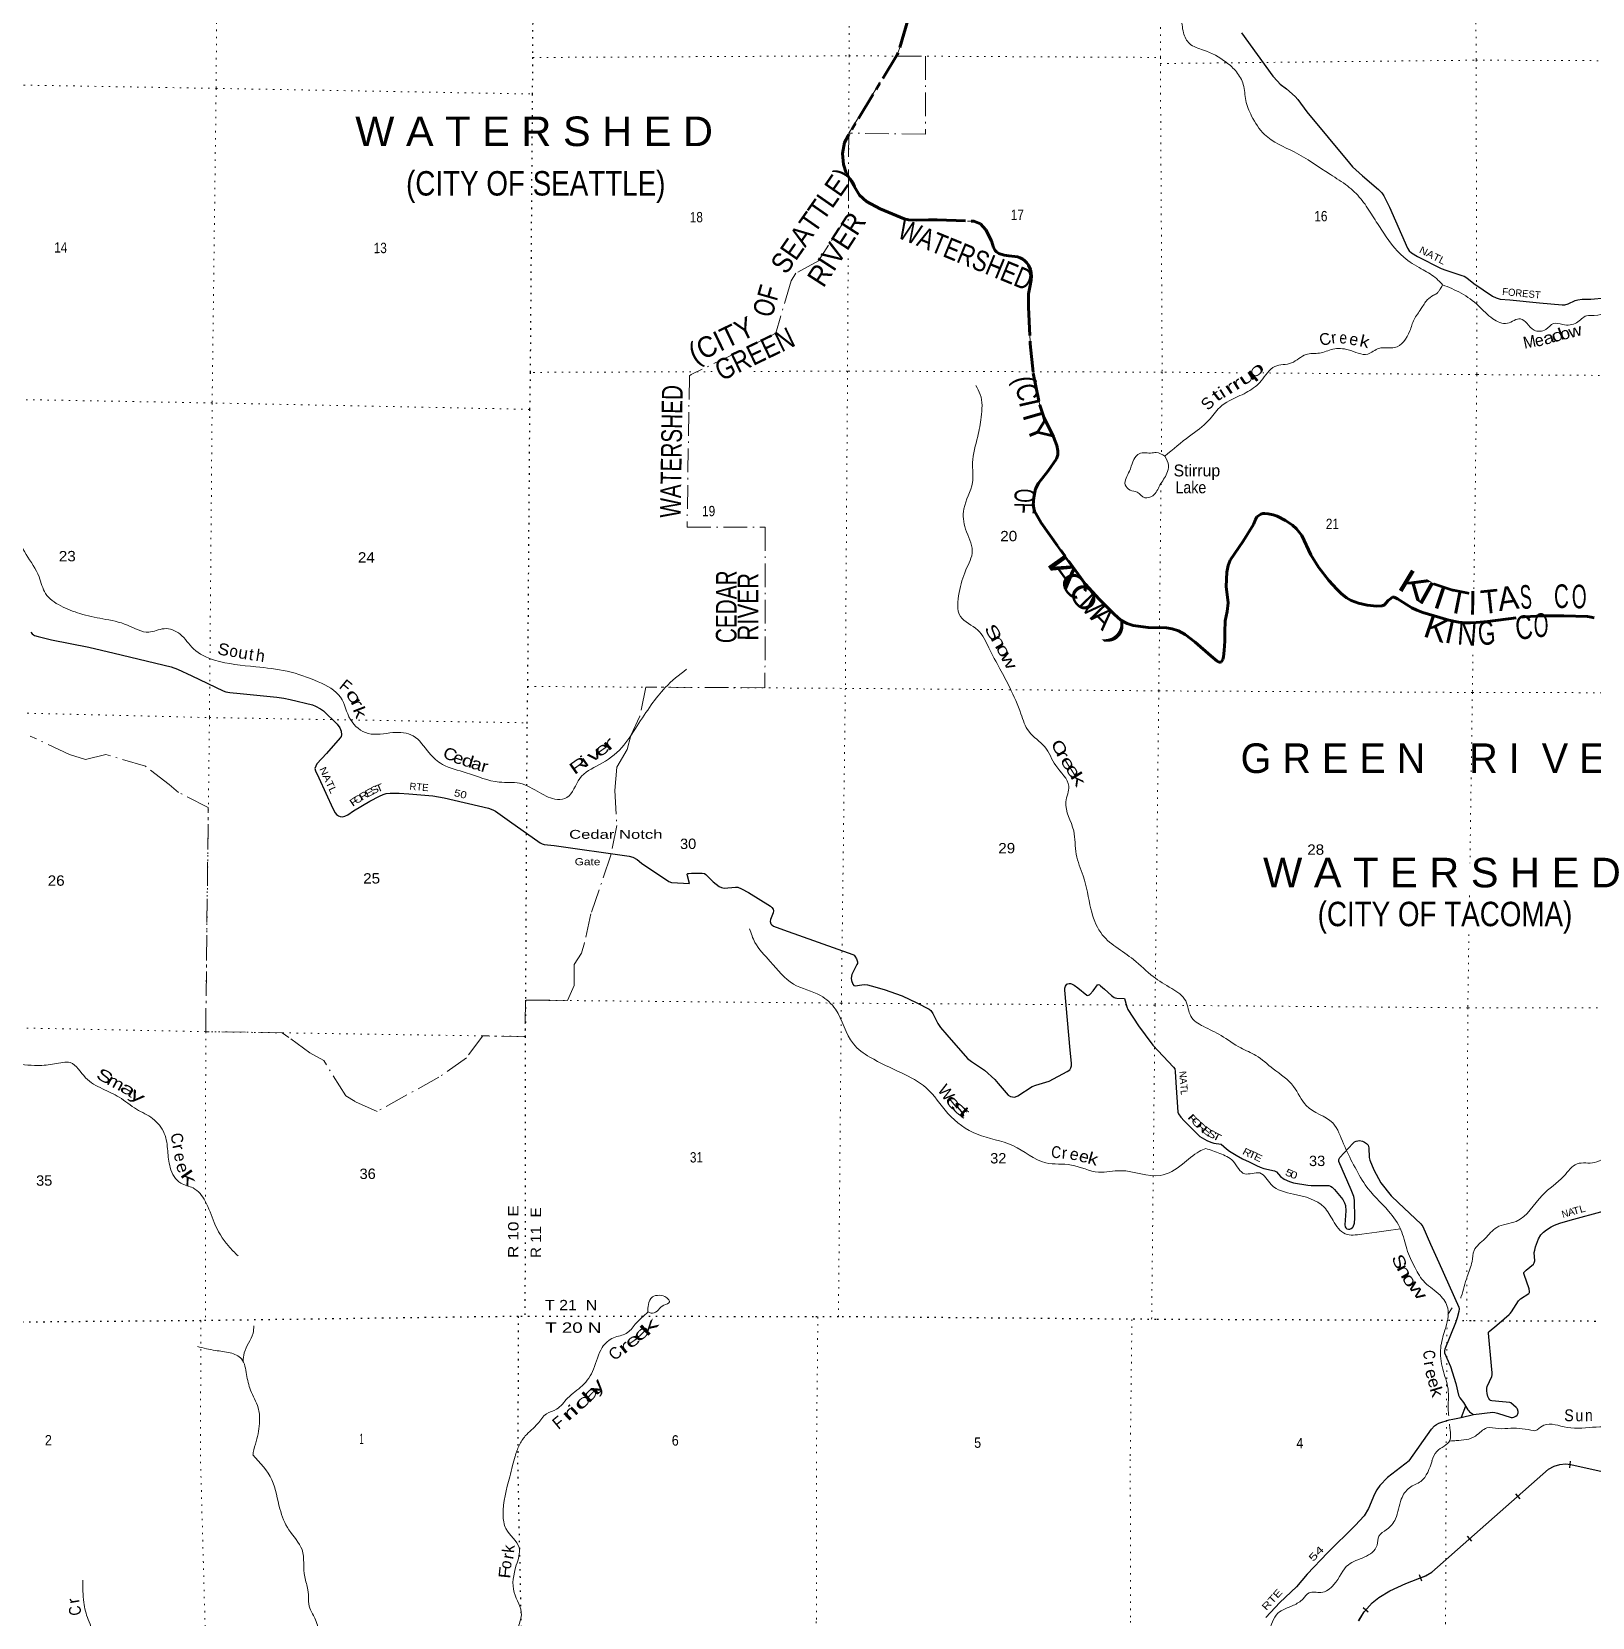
# Model space of a CAD drawing. Header units: feet. Extents: x -252966 to 4, y -183309 to 1368.
# Drawn here: x -124436 to -98064, y -94107 to -67310 of the extents above; entities that cross this region are included whole.
import ezdxf
from ezdxf.enums import TextEntityAlignment as Align

# ---------------------------------------------------------------- set-up
doc = ezdxf.new("R2010")
doc.units = ezdxf.units.FT
doc.header["$LTSCALE"] = 80
for name, pattern in [('DOT_DASHED', [7.7, 5, -1.2, 0.3, -1.2]), ('DOTTED', [1.5, 0.3, -1.2]), ('LONG_DASH_SHORT_DASH', [9.9, 6, -1.2, 1.5, -1.2])]:
    doc.linetypes.add(name, pattern=pattern)
for name, color, linetype, lineweight in [('11', 7, 'LONG_DASH_SHORT_DASH', 60), ('29', 7, 'Continuous', 25), ('30', 7, 'Continuous', 35), ('34', 7, 'Continuous', 13), ('39', 7, 'Continuous', 13), ('41', 7, 'Continuous', 13), ('42', 7, 'Continuous', 13), ('44', 7, 'DOT_DASHED', 13), ('6', 7, 'DOTTED', 25), ('7', 7, 'DOTTED', 13)]:
    doc.layers.add(name, color=color, linetype=linetype, lineweight=lineweight)
doc.layers.add('12', color=7, linetype='Continuous')

msp = doc.modelspace()

# ---------------------------------------------------------------- linework, layer by layer
at = {"layer": '11'}
msp.add_line((-109802.82, -67689.41), (-109825.66, -67722.23), dxfattribs=at)
for points in [[(-109628.1, -67116.6), (-109802.82, -67689.41), (-110641.07, -69067.41), (-110699.32, -69181.4), (-110732.58, -69365.99), (-110718.86, -69555.68)], [(-110718.86, -69555.68), (-110670.21, -69694.09), (-110445.15, -70072.99), (-110327.26, -70182.13), (-110095.64, -70303.42), (-109693.38, -70473.7), (-109618.74, -70491.7), (-109484.7, -70494.32), (-109280.95, -70486.71), (-109136.96, -70490.04), (-108513.96, -70512.45), (-108401.17, -70559.39), (-108312.92, -70660.33), (-108219.49, -70845.81), (-108180.32, -70958.76), (-108155.29, -71005.91), (-108132.4, -71030.83), (-108091.73, -71055.74), (-108002.97, -71087.36), (-107921.39, -71100.35), (-107822.98, -71108.2), (-107775.93, -71116.84), (-107734.57, -71130.97), (-107689.39, -71155), (-107651.85, -71182.87), (-107621.06, -71214.29), (-107592.11, -71255.76), (-107560.15, -71328.13), (-107546.48, -71385.03), (-107541.38, -71441.83), (-107544.68, -71508.9), (-107570.04, -71629.33), (-107591.73, -71741.77), (-107590.4, -71962.64), (-107560.55, -72587.22), (-107513.53, -73078.76), (-107398.56, -73622.71), (-107334.86, -73826.07), (-107169.68, -74158.97), (-107113.11, -74305.96), (-107096.77, -74391.75), (-107098.2, -74462.67), (-107120.72, -74529.96), (-107257.18, -74730.01), (-107421.46, -74940.19), (-107471.64, -75035.94), (-107502.3, -75181.48), (-107511.58, -75310.31), (-107491.7, -75410.51), (-107380.07, -75607.46), (-106629.45, -76648.43), (-106398.9, -76900.59), (-106143.54, -77155.03), (-106029.61, -77253.99), (-105925.5, -77312.75), (-105821.02, -77345.16), (-105571.35, -77380.37), (-105256.64, -77385.25), (-105161.3, -77401.9), (-105055.28, -77438.19), (-104944.84, -77496.11), (-104773.79, -77626.76), (-104509.47, -77860.06), (-104400.41, -77949.65), (-104372.86, -77963.05), (-104354.56, -77966.85), (-104327.91, -77956.62), (-104308.72, -77922.35), (-104297.23, -77874.82), (-104282.91, -77767.74), (-104271.68, -77612.91), (-104273.77, -77458.21), (-104266.92, -77267.66), (-104232.19, -77110.72), (-104215.28, -76962.86), (-104250.57, -76684.05), (-104242.43, -76442.13), (-104219.61, -76329.56), (-104184.3, -76242.07), (-103965.62, -75919.06), (-103789.96, -75640.59), (-103757.08, -75554.42)], [(-103757.08, -75554.42), (-103730.93, -75511.34), (-103701.53, -75483.66), (-103668.04, -75464.33), (-103632.69, -75454.01), (-103595.2, -75451.24), (-103542.86, -75456.23), (-103458.11, -75475.02), (-103388.79, -75500.25), (-103250.24, -75570.56), (-103129.51, -75650.63), (-103060.1, -75713.05), (-102974.05, -75822.45), (-102818.66, -76148.51), (-102688.84, -76361.34), (-102515.62, -76582.3), (-102379.98, -76730.7), (-102305.32, -76806.27), (-102218.94, -76877.55), (-102137.51, -76925.06), (-102014.1, -76969.82), (-101866.66, -77000.78), (-101707.53, -77018.75), (-101615.25, -77014.28), (-101574.69, -76997.62), (-101515.76, -76925.16), (-101490.73, -76904.73), (-101438.89, -76868.65), (-101423.02, -76864.48), (-101410.8, -76865.98), (-101354.94, -76893.48), (-101110.81, -77045.84), (-101030.64, -77087.28), (-100928.74, -77126.5), (-100734.56, -77184.45), (-100489.39, -77254.69), (-100325.54, -77288.96), (-100211.74, -77300.78), (-100121.6, -77301), (-100026.24, -77295.67), (-99828.96, -77276.54), (-99216.61, -77201.49), (-98901.55, -77181.62), (-98545.39, -77181.12), (-98144.03, -77194.88), (-98081.79, -77204.76), (-98034.11, -77218.56)]]:
    msp.add_lwpolyline(points, dxfattribs=at)
at = {"layer": '29'}
for points in [[(-103993.02, -67329.86), (-103463.3, -68059.21), (-103385.05, -68147.42), (-103338.82, -68194.3), (-103230.2, -68277.92), (-103083.53, -68407.5), (-103039.96, -68457.7), (-102888.53, -68665.11), (-102168.6, -69533.37), (-102114.04, -69593.8), (-101948.69, -69744.09), (-101676.25, -69975.87), (-101621.41, -70035.81), (-101585.52, -70083.52), (-101492.77, -70277.24), (-101186.86, -70967.62), (-101157.21, -71014.41), (-101119.24, -71048.18), (-101020.07, -71106.45), (-100618.61, -71310.42), (-100541.13, -71339.48), (-100265.99, -71428.4), (-100230.98, -71440.8), (-100181.39, -71472.47), (-100064.86, -71563.82), (-99750.97, -71778.54), (-99690.38, -71809.82), (-99622.27, -71829.2), (-99455.14, -71842.56), (-98956.1, -71890.35), (-98571.77, -71927.89), (-98529.35, -71926.29), (-98474.49, -71907.29), (-98353.18, -71850.3), (-98310.12, -71839.58), (-98236.08, -71829.19), (-98088.24, -71831.56), (-97847.86, -71808.08)], [(-124450.22, -77458.6), (-124426.48, -77484.99), (-124407.49, -77501.87), (-124387.86, -77513.55), (-124328.32, -77530.47), (-124099.6, -77589.42), (-123468.89, -77712.58), (-123043.43, -77815.71), (-122078.05, -78046.39), (-121970.01, -78081.32), (-121732.1, -78198.68), (-121202.49, -78449.6), (-121153.47, -78465.5), (-121085.96, -78476.06), (-120915.04, -78493.45), (-120293.3, -78555.67), (-120173.42, -78573.16), (-120065.81, -78596.38), (-119692.36, -78687.15), (-119637.5, -78708.26), (-119553.09, -78753.79), (-119506.69, -78786.36), (-119273.58, -79012.21), (-119227.12, -79073.44), (-119206.02, -79132.55), (-119199.69, -79191.65), (-119206.02, -79219.09), (-119221.32, -79242.09), (-119455.95, -79507.14), (-119615.93, -79685.6), (-119637.23, -79720.51), (-119652.26, -79763.7), (-119641.71, -79803.81), (-119586.48, -79922), (-119347.96, -80438.95), (-119305.18, -80510.96), (-119286.19, -80540.51), (-119250.45, -80563.26), (-119220.78, -80574.28), (-119188.21, -80576.58), (-119144.82, -80567.95), (-119093.13, -80544.74), (-118995.91, -80477.91), (-118720.77, -80312.88), (-118559.32, -80228.1), (-118499.06, -80203.57), (-118445.39, -80185.88), (-118376.81, -80177.44), (-118224.42, -80176.27), (-118061.54, -80189.94)], [(-118061.54, -80189.94), (-117657.33, -80223.88), (-117465.91, -80255.22), (-116717.36, -80432.85), (-116645.62, -80458.18), (-116599.24, -80482.03), (-116360.49, -80654.61), (-115845, -81016.69), (-115811.14, -81034.46), (-115774.22, -81045.01), (-115608, -81063.64), (-114339.32, -81243.24), (-114276.17, -81258.22), (-114206.55, -81300.43), (-114129.84, -81362.61), (-113667.84, -81673.04), (-113623.16, -81688.84), (-113319.75, -81707.89), (-113355.64, -81575.55), (-113357.31, -81549.52), (-113345.71, -81538.97), (-113331.99, -81534.75), (-113286.24, -81528.22), (-113107.29, -81528.42), (-113068.72, -81538.35), (-113043.99, -81553.75), (-112920.06, -81676.84), (-112820.34, -81758.51), (-112778.72, -81774.68), (-112733.83, -81781.73), (-112542.7, -81764.9), (-112504.9, -81769.06), (-112439.5, -81794.39), (-112322.67, -81858.13), (-111949.9, -82087.9), (-111926.79, -82111.03), (-111905.69, -82138.47), (-111899.36, -82165.91), (-111903.57, -82200.17), (-111952.11, -82313.68), (-111954.22, -82349.56), (-111943.24, -82385.8), (-111928.9, -82406.55), (-111902.53, -82427.67), (-111733.5, -82490.99), (-110559.86, -82907.86), (-110539.52, -82919.51), (-110525.28, -82936.4), (-110497.85, -82976.51), (-110480.97, -83031.39), (-110483.08, -83056.72), (-110490.31, -83073.24), (-110574.08, -83245.89), (-110586.47, -83303.7), (-110580.14, -83345.92), (-110561.15, -83407.13), (-110545.13, -83426.71), (-110535.83, -83430.35), (-110521.06, -83434.58), (-110409.93, -83419.1), (-110360.71, -83413.47), (-110313.23, -83417.69), (-110248.95, -83434.26), (-110030.37, -83497.07), (-109725.92, -83604.03), (-109478.12, -83722.08), (-109272.41, -83827.2), (-109243.5, -83854.65), (-109209.75, -83901.09), (-109121.64, -84071.06), (-109076.82, -84137.51), (-108969.92, -84262.28), (-108620.02, -84661.02), (-108556.85, -84713.6), (-108337.77, -84859.48), (-108161.27, -85018.75), (-108102.37, -85086.52)], [(-108102.37, -85086.52), (-107932.24, -85282.3), (-107897.37, -85304.84), (-107861.5, -85313.28), (-107834.07, -85317.51), (-107810.86, -85313.28), (-107773.2, -85293.37), (-107528.47, -85137.89), (-107466.95, -85112.75), (-107240.56, -85046.02), (-106935.27, -84885.6), (-106893.05, -84853.11), (-106874.06, -84821.44), (-106863.51, -84789.78), (-106862.08, -84741.11), (-106888.29, -84519.82), (-106978.72, -83509.34), (-106979.56, -83489.46), (-106977.45, -83473.62), (-106964.79, -83439.85), (-106943.69, -83409.24), (-106928.92, -83398.69), (-106906.05, -83393.2), (-106883.56, -83394.46), (-106864.57, -83398.69), (-106821.31, -83422.96), (-106760.28, -83468.84), (-106605.32, -83593.27), (-106595.03, -83596.05), (-106577.1, -83591.83), (-106561.27, -83584.44), (-106549.67, -83573.89), (-106501.14, -83518.23), (-106422.73, -83418.4), (-106410.41, -83414.51), (-106392.48, -83419.79), (-106372.44, -83433.51), (-106307.11, -83489.43), (-106190.21, -83601), (-106146.15, -83630.88), (-106126.63, -83639.32), (-106100.3, -83645.21), (-105967.29, -83647.76)], [(-105967.29, -83647.76), (-105928.83, -83789.2), (-105910.29, -83837.14), (-105733.84, -84109.85), (-105619.7, -84261.87), (-105489.84, -84436.48), (-105139.81, -84807.62), (-105119.68, -84838.31), (-105112.29, -84880.53), (-105100.24, -85069.68), (-105065.87, -85568.68), (-105055.43, -85597.19), (-105019.46, -85655.23), (-104962.9, -85718.43), (-104693.5, -85978.69), (-104657.6, -86005.64), (-104579.9, -86049.68), (-104512.02, -86079.52), (-104459.77, -86094.46), (-104335.13, -86112.98), (-104248.28, -86187.18), (-104192.14, -86231.11), (-104083.7, -86299.05), (-103976.73, -86356.66), (-103860.74, -86407.44), (-103737.17, -86469.03)], [(-102184.23, -87546.72), (-102163.68, -87546.59), (-102136.25, -87538.15), (-102117.26, -87521.26), (-102106.92, -87507.65), (-102083.5, -87447.38), (-102078.1, -87364.36), (-102082.6, -87058.4), (-102095.1, -86997.76), (-102139.88, -86883.12), (-102344.77, -86401.24), (-102348.29, -86370.82), (-102329.48, -86336.7), (-102111.45, -86097.67), (-102084.55, -86073.18), (-102055.01, -86058.41), (-102025.47, -86052.08), (-101995.71, -86051.21), (-101949.51, -86060.52), (-101913.65, -86075.29), (-101879.89, -86100.63), (-101854, -86128.8), (-101837.69, -86174.51), (-101833.58, -86335.8), (-101822.92, -86383.49), (-101754.77, -86545.92), (-101636.19, -86763.45), (-101464.4, -86982.8), (-101337.61, -87104.68), (-100959.08, -87460.15), (-100927.26, -87502.26), (-100797.95, -87799.42), (-100656.46, -88109.96), (-100319.49, -88865.75), (-100313.27, -88891.24), (-100317.49, -88937.68), (-100348.08, -89045.34), (-100374.67, -89128.06), (-100556.96, -89573.07), (-100563.29, -89604.73), (-100559.32, -89637.13), (-100458.67, -89865.88), (-100369.2, -90155.2), (-100325.41, -90351.99), (-100316.43, -90374.16), (-100301.02, -90395.5), (-100242, -90475.6), (-100167.68, -90600.55), (-100152.4, -90619.02), (-100136.57, -90633.79), (-100070.38, -90681.37)], [(-103737.17, -86469.03), (-103674.96, -86500.03), (-103613.19, -86522.81), (-103436.16, -86559.17), (-103397.98, -86579.8), (-103331.27, -86658.56), (-103273.63, -86700.32), (-103179.5, -86744.24), (-103111.03, -86765.56), (-102872.61, -86805.67), (-102813.83, -86809.8), (-102655.29, -86810.58)], [(-102655.29, -86810.58), (-102517.53, -86811.26), (-102490.71, -86820.44), (-102461.17, -86837.33), (-102419.98, -86877.9), (-102281.83, -87044.2), (-102250.67, -87099.83), (-102235.41, -87145.52), (-102231.05, -87239.97), (-102243.39, -87474.72), (-102239.63, -87506.48), (-102226.97, -87525.48), (-102210.09, -87540.26), (-102184.23, -87546.72)], [(-99578.64, -90465.47), (-99759.77, -90450.15), (-99782.1, -90441.7), (-99795.29, -90430.09), (-99811.64, -90408.98), (-99826.94, -90377.32), (-99842.24, -90326.65), (-99847.35, -90278.36), (-99843.82, -90235.89), (-99838.02, -90207.39), (-99764.37, -90038.84), (-99756.79, -90010.02), (-99755.2, -89976.25), (-99765.08, -89856.52), (-99817.5, -89304.55), (-99816.39, -89290.22), (-99805.84, -89275.45), (-99680.02, -89171.38), (-99467.09, -88991.01), (-99450.32, -88974.65), (-99427.12, -88942.99), (-99308.96, -88756.17), (-99295.22, -88741), (-99275.73, -88723.46), (-99138.03, -88632.51), (-99128.03, -88622.14), (-99123.81, -88615.81), (-99123.29, -88598.92), (-99132.6, -88555.64), (-99216.87, -88313.01), (-99221.4, -88297.06), (-99222.45, -88282.29), (-99208.74, -88269.62), (-99183.34, -88242.73), (-99058.94, -88138.75), (-99043.95, -88115.68), (-99037.84, -88081.76), (-99044.77, -87939.43), (-99037.84, -87900.22), (-99023.07, -87843.23), (-98974.1, -87711.84), (-98933.4, -87644.8), (-98889.09, -87598.36), (-98836.34, -87556.15), (-98760.77, -87509.19), (-98701.31, -87480.15), (-98614.8, -87446.38), (-98438.19, -87395.68), (-97858.81, -87238.34)], [(-100203.96, -90539.56), (-100280.91, -90730.12), (-100070.38, -90681.37)], [(-100070.38, -90681.37), (-99743.13, -90642.9), (-99708.26, -90645.4), (-99668.17, -90654.9), (-99436.26, -90727.62), (-99412.87, -90729.83), (-99388.07, -90726.67), (-99354.31, -90707.67), (-99333.75, -90689.73), (-99320.55, -90667.56), (-99317.93, -90651.73), (-99317.54, -90628.54), (-99326.88, -90591.57), (-99335.86, -90575.74), (-99352.2, -90559.91), (-99439.89, -90484.46), (-99460.34, -90475.47), (-99578.64, -90465.47)], [(-101156.79, -91461.28), (-100782.2, -90926.16), (-100731.57, -90873.39), (-100695.7, -90848.06), (-100655.62, -90828.48), (-100482.59, -90772.06), (-100422.52, -90757.87), (-100280.91, -90730.12)], [(-101156.79, -91461.28), (-101522.07, -91743.65), (-101654.76, -91879.88), (-101706.39, -91950.32), (-101742.91, -92028.23), (-101847.19, -92269.62), (-101920.04, -92391.63), (-102073.79, -92553.79), (-102538.92, -93018.08), (-102884.81, -93376.39), (-103061.02, -93594.79), (-103346.02, -93856.82), (-103578.74, -94113.13)]]:
    msp.add_lwpolyline(points, dxfattribs=at)
at = {"layer": '34', "lineweight": 25}
for p, q in [((-98442.61, -91579.45), (-98429.97, -91469.56)), ((-99281.54, -92102.82), (-99354.68, -92019.85)), ((-100097.75, -92818.89), (-100170.89, -92735.92)), ((-100947.11, -93494.91), (-100986.54, -93391.57)), ((-101850.77, -94018.06), (-101934.23, -93945.47))]:
    msp.add_line(p, q, dxfattribs=at)
msp.add_lwpolyline([(-102012.7, -94168.78), (-101920.18, -94014.66), (-101785.45, -93859.76), (-101671.17, -93770.22), (-101488, -93657.44), (-101212.36, -93534.87), (-100880.06, -93408.1), (-100774.73, -93342.91), (-98803.02, -91604.71), (-98709.36, -91553.65), (-98615.27, -91525.41), (-98516.48, -91515.99), (-98425.94, -91526.4), (-97388.4, -91756.4), (-97095.62, -91850.87), (-97019.1, -91868.21), (-96958.21, -91872.89), (-96866.82, -91870.55), (-96794.78, -91858.78), (-96515.04, -91778), (-95677.56, -91484.09)], dxfattribs=at)
at = {"layer": '34'}
msp.add_lwpolyline([(-102011.71, -94169.27), (-101919.29, -94015.31), (-101784.69, -93860.56), (-101670.54, -93771.12), (-101487.49, -93658.42), (-101211.94, -93535.89), (-100879.57, -93409.09), (-100774.07, -93343.8), (-98802.39, -91605.62), (-98708.93, -91554.67), (-98615.06, -91526.49), (-98516.49, -91517.1), (-98426.12, -91527.49), (-97388.69, -91757.46), (-97095.91, -91851.93), (-97019.26, -91869.3), (-96958.24, -91873.99), (-96866.72, -91871.65), (-96794.54, -91859.86), (-96514.71, -91779.05), (-95677.2, -91485.13)], dxfattribs=at)
at = {"layer": '39'}
msp.add_line((-100507.61, -88989.75), (-100431.32, -88878.51), dxfattribs=at)
msp.add_arc((-99038.41, -90887.66), 66.5, 257.06045, 312.3424, dxfattribs=at)
for points in [[(-107592.21, -64726.66), (-107322.1, -64889.95), (-107075.53, -65147.81), (-106843.88, -65259.06), (-106629.48, -65513.08), (-106267.61, -65910.98), (-106021.77, -66044.25), (-105803.52, -66270.12), (-105571.27, -66483.86), (-105321.95, -66524.66), (-105148.36, -66670.4), (-105009.48, -67063.51), (-104971.78, -67328.58), (-104870.28, -67510.89), (-104634.63, -67620.1), (-104249.76, -67826.95), (-104076.06, -67990.77), (-103962.35, -68201.15), (-103918.59, -68472.21), (-103820.64, -68734.93), (-103603.9, -69047.22), (-103102.01, -69341.84), (-102489.14, -69724.27), (-102200.77, -69917.59), (-101976.55, -70133.38), (-101796.27, -70391.62), (-101630.05, -70649.93), (-101247.66, -71122.07), (-100953.24, -71319.38), (-100721.4, -71462.78), (-100594.13, -71586.66)], [(-93529.25, -70774.43), (-93583.98, -70772.46), (-93997.71, -70860.43), (-94280.2, -70986.61), (-94536.5, -71126.71), (-94843.75, -71142.5), (-95046.28, -71201.91), (-95083.48, -71368.92), (-95283.34, -71542.87), (-95661.15, -71512.83), (-95857.36, -71278.8), (-95982.94, -71098.63), (-96214.41, -71019.54), (-96527.5, -71065.51), (-96741.33, -71255.61), (-96979.61, -71385.56), (-97308.55, -71469.8), (-97444.31, -71613.25), (-97412.88, -71836.14), (-97587, -71945.64), (-98029.99, -72106.88), (-98159.55, -72111.4), (-98328.58, -72229.13), (-98563.43, -72258.58), (-98720.21, -72241.37), (-98850.19, -72342.59), (-99046.97, -72355.74), (-99170.18, -72237.86), (-99277.09, -72162.1), (-99499.61, -72237.7), (-99743.11, -72162.69), (-99987.45, -71940.99), (-100281.96, -71727.6), (-100594.13, -71586.66)], [(-100747.78, -71762.37), (-100851.78, -71841.32), (-100955.36, -71990.62), (-101076.82, -72176.19), (-101148.02, -72367.5), (-101405.51, -72648.29), (-101668.57, -72661.82), (-101858.85, -72757.34), (-102186.68, -72686.83), (-102448.91, -72676.13), (-102674.48, -72741.81), (-102901.33, -72765.18), (-103145.56, -72907.23), (-103428.45, -72967.09), (-103660.5, -73212.63), (-103757.9, -73308.57), (-104018.15, -73460.75), (-104360.48, -73659.61), (-104548.02, -73879.71), (-104869.88, -74144.78), (-105285.72, -74484.73)], [(-100747.78, -71762.37), (-100684.43, -71726.91), (-100653.9, -71686.73), (-100628.18, -71649.77), (-100605.68, -71614.41), (-100594.13, -71586.66)], [(-108482.77, -73291.02), (-108407.32, -73439.09), (-108391.02, -73824.86), (-108449.37, -74152.76), (-108535.2, -74593.35), (-108539.27, -74928.99), (-108683.32, -75373.93), (-108655.21, -75717.43), (-108540.59, -76084.55), (-108649.2, -76406.71), (-108763.48, -76789.18), (-108741.04, -77193), (-108448.45, -77422.47), (-108261.89, -77724.89), (-108073.04, -78075.52), (-107908.48, -78394.14), (-107719.08, -78839.22), (-107586.8, -79133.9), (-107316.1, -79397.66), (-107129.47, -79712.14), (-106910.49, -80062.6), (-106959.18, -80326.14), (-106827.77, -80815.76), (-106785.3, -81211.43), (-106666.66, -81578.53), (-106536.88, -82134.48), (-106371.84, -82535.49), (-105814.77, -82992.58), (-105483.67, -83280.12), (-105171.15, -83481.35), (-104934.91, -83691.04), (-104847.03, -83949.8), (-104639.15, -84119.45), (-104336.94, -84274.52), (-104004.27, -84485.68), (-103748.44, -84610.85), (-103455.85, -84838.32), (-103110.63, -85135.83), (-102897.83, -85460.2), (-102450.19, -85753.12), (-102267.36, -86105.79), (-102096.56, -86460.55), (-101899.75, -86799.08), (-101505.46, -87245.03), (-101298.74, -87559.39), (-101198.44, -87882.38), (-101060, -88199.13), (-100893.83, -88449.41), (-100637.48, -88663.01), (-100507.64, -88883.34), (-100553.7, -89253.38), (-100626.28, -89553.23), (-100592.05, -89912.76), (-100501.73, -90245.86), (-100497.56, -90617.63), (-100490.69, -90702.13)], [(-105285.72, -74484.73), (-105434.74, -74421.26), (-105527.08, -74431.82), (-105647.64, -74424.46), (-105743.87, -74457.15), (-105884.87, -74735.27), (-105955.84, -74966.78), (-105872.96, -75056.75), (-105756.25, -75092.27), (-105623.13, -75185.98), (-105492.75, -75153.1), (-105369.26, -74973.55), (-105251.91, -74771.92), (-105226.55, -74643.16), (-105285.72, -74484.73)], [(-124734.07, -75754.14), (-124531.65, -76143.91), (-124310.49, -76524.51), (-124202.39, -76805.26), (-123946.08, -77012.83), (-123619.91, -77143.64), (-123235.73, -77231.93), (-122817.29, -77340.12), (-122459.05, -77458.69), (-122198.26, -77398.95), (-121928.55, -77491.89), (-121702.13, -77739.83), (-121347.5, -77928.76), (-120649.81, -78043.42), (-120119.07, -78118.83), (-119593.76, -78296.76), (-119216.61, -78557.91), (-119049.7, -78934.8), (-118751.05, -79170.26), (-118331.31, -79155.86), (-117989.51, -79210.21), (-117720.68, -79498.1), (-117494.56, -79693.78), (-117092, -79834.22), (-116534.67, -79991.87), (-116191.06, -80012.05), (-115852.69, -80168.92), (-115552.72, -80283.8), (-115392.2, -80252.76), (-115175.13, -79930), (-114843.03, -79697.03), (-114465.06, -79409.54), (-114204.07, -79038.3), (-113965.07, -78687.28), (-113729.74, -78394.57), (-113367.97, -78083.05)], [(-100287.95, -88710.92), (-100277.79, -88685.11), (-100179.31, -88348.95), (-100096.42, -88095.26), (-100061.35, -87908.17), (-99877.71, -87708.19), (-99679.95, -87518.17), (-99351.12, -87415.85), (-98907.76, -86973.25), (-98546.05, -86651.69), (-98318.26, -86443.42), (-98027.13, -86421.69), (-97712.75, -86251.12), (-97345.68, -86160.64), (-97007.53, -85933.67), (-96707.68, -85682.79), (-96347.57, -85085.91), (-95965.78, -84416.57), (-95754.25, -84178.25), (-95492.14, -83999.93), (-95307.22, -83675.34), (-95169.12, -83242.49), (-95227.77, -82828.82), (-95279.95, -82491.49), (-95341.31, -81957.27), (-95305.21, -81601.35), (-95124.18, -81298.89), (-94957.42, -80958.33), (-94792.65, -80636.89)], [(-112303.96, -82470.22), (-112214.24, -82700.83), (-111955.24, -83024.94), (-111563.33, -83406.6), (-111104.21, -83600.97), (-110853.79, -83830.68), (-110551.09, -84415.81), (-110272.59, -84639.33), (-109738.72, -84907.65), (-109319.44, -85160.53), (-108953.36, -85590.56), (-108459.17, -85943.5), (-107855.44, -86135.06), (-107297.34, -86425.35), (-106867.25, -86463.13), (-106406.55, -86585.15), (-106031.07, -86558.94), (-105363.71, -86639.61), (-104991.18, -86450.62), (-104705.2, -86233.99), (-104595.01, -86183.13)], [(-124782.96, -84744.67), (-124332.8, -84780.33), (-124049.72, -84754.63), (-123784.7, -84733.05), (-123524.08, -84988.83), (-123239.78, -85174.13), (-122957.72, -85317.25), (-122663.27, -85520.59), (-122393.19, -85677.84), (-122194.86, -85931.96), (-122136.91, -86225.04), (-122095.11, -86504.15), (-121914.79, -86770.43), (-121709.43, -86851.68), (-121503.23, -87075.6), (-121352.49, -87436.5), (-121113.17, -87831.06), (-120947.47, -88000.96)], [(-104595.01, -86183.13), (-104357.49, -86268.22), (-104133.76, -86399.6), (-103937.68, -86611.53), (-103680.64, -86598.03), (-103488.68, -86793.9), (-103112.11, -86954.58), (-102594.58, -87176.76), (-102444.63, -87401.01), (-102238.44, -87624.94), (-101959.18, -87633.42), (-101307.52, -87542.98)], [(-114025.97, -88942.93), (-114014.62, -88822.29), (-113945.07, -88693.28), (-113832.75, -88664.52), (-113703.93, -88708.01), (-113657.33, -88778.09), (-113753.44, -88830.87), (-113845.38, -88909.77), (-113947.48, -88968.62), (-114025.97, -88942.93)], [(-116267.61, -91388.83), (-116198.33, -91201.89), (-116094.8, -91042.55), (-115885.09, -90834.38), (-115737.41, -90668.76), (-115567.12, -90591.44), (-115379.4, -90401.48), (-115131.54, -90193.1), (-114942.34, -89912.7), (-114795.81, -89548.13), (-114601.93, -89382.25), (-114389.42, -89310.72), (-114235.65, -89155.12), (-114019.93, -88946.82)], [(-120864.9, -89788.53), (-120843.54, -89638.25), (-120772.17, -89475.07), (-120694.83, -89303.81), (-120683.48, -89183.17)], [(-94280.35, -89491.12), (-94500.33, -89442.57), (-94731.42, -89427.79), (-94905.67, -89515.18), (-95076.98, -89763.33), (-95274.77, -89947.31), (-95353.73, -90186.9), (-95424.55, -90444.54), (-95638.68, -90582.39), (-95879.28, -90658.1), (-96107.31, -90824.17), (-96597.97, -91078.12), (-96772.01, -91201.68), (-97039.69, -91112.75), (-97239.5, -90949.07), (-97488.86, -90902.24), (-97997.13, -90891.01), (-98491.23, -90897.8), (-98881.14, -90859.79), (-98993.62, -90936.82)], [(-121635.6, -89530.14), (-121331.9, -89596.77), (-121080.57, -89637.57), (-120891.16, -89739), (-120805.26, -90003.79), (-120737.43, -90268.69), (-120609.15, -90565.4), (-120585.76, -90788.34), (-120642, -91134.32), (-120691.13, -91321.49), (-120698.25, -91365.72)], [(-100476.76, -90841.96), (-100467.56, -90941.01), (-100470.54, -91119.89), (-100690.43, -91304), (-100773.03, -91463.02)], [(-99053.3, -90952.47), (-99439.27, -90911.14), (-99648.13, -90918.34), (-99845.05, -90907.39), (-100037.1, -91043.11), (-100362.06, -91121.29), (-100469.37, -91128.02)], [(-120697.95, -91363.5), (-120379.16, -91784.62), (-120241.61, -92274.85), (-120089.14, -92630.24), (-119868.21, -92963.9), (-119822.91, -93425.35), (-119768.01, -93641.18), (-119735.84, -93953.52), (-119638.62, -94149.47), (-119547.68, -94385.66), (-119403.79, -94509.41), (-119262.72, -94762.02), (-119089.01, -94938.31), (-118949.78, -95162.72), (-118679.37, -95299.34), (-118327.85, -95637.85), (-117709.56, -96052.55), (-117359.47, -96300.43), (-117193.56, -96438.41)], [(-117193.71, -96440.91), (-117003.4, -96238.21), (-116943.67, -96009.01), (-116837.83, -95796.21), (-116812.17, -95552.7), (-116796.84, -95353.42), (-116701.4, -95196.94), (-116373.87, -94882.82), (-116213.01, -94549.53), (-116215.43, -94297.79), (-116161.71, -94066.53), (-116283.89, -93687.17), (-116246.82, -93228.25), (-116200.71, -92928.47), (-116423.74, -92608.89), (-116470.49, -92377.01), (-116357.89, -91733.29), (-116308.45, -91542.28), (-116266.8, -91386.05)], [(-100772.12, -91460.63), (-100963.86, -91809.58), (-101153.43, -91917.14), (-101291.3, -92109.6), (-101389.87, -92443.28), (-101539.73, -92625.6), (-101669.02, -92733.54), (-101702.17, -92890.41), (-101916.44, -93090.45), (-102184.51, -93217.66), (-102429.79, -93554.44), (-102651.68, -93687.98), (-102850.65, -93692.78), (-102951.76, -93792.83), (-103115.23, -93904.58), (-103375.3, -94037.88), (-103542.05, -94348.98), (-103720.35, -94579.46), (-103968.76, -94775.26), (-104217.05, -94952.93), (-104421.75, -95227.54), (-104857.67, -95522.86), (-105076.34, -95783.29), (-105083.92, -96026.91), (-105072.54, -96449.89), (-105289.45, -96748.59), (-105628.41, -96963.96), (-105769.49, -97029.54), (-105949.32, -97185.49), (-106061.41, -97116.32), (-106359.18, -97174.87), (-106586.19, -97481.56), (-106733.31, -97865.28), (-106932.74, -97942.57), (-107113.86, -97985.74), (-107410.53, -98187.28), (-107641.54, -98173.75), (-108010.34, -98026.44), (-108163.34, -98069.79), (-108393.49, -98239.52), (-108447.07, -98448.63), (-108511.42, -98772.45), (-108649.32, -98970.96), (-108904.82, -99333.86), (-109091.62, -99638.79), (-109241.23, -99780.84), (-109376.96, -99953.18), (-109344.25, -100182.96), (-109260.1, -100537.92), (-109341.9, -100760.94), (-109533.81, -100920.85), (-109643.71, -101139.67), (-109771.57, -101338.23), (-109904.54, -101709.96), (-110070.2, -101847.88), (-110162.5, -102143.33), (-110197.7, -102624.42), (-110206.35, -102721.03), (-110502.37, -102819.86), (-110952.72, -102855.31), (-111139.73, -102876.29), (-111340.04, -103092.53), (-111628.01, -103189.4), (-111643.53, -103200.3)], [(-123572.91, -93478.39), (-123555.21, -93855.09), (-123482.7, -94145.53), (-123392.28, -94462.27), (-123431.29, -94592.93), (-123653.83, -94829.16), (-123976.27, -95292.34), (-124402.59, -95974.37), (-124575.93, -96374.04), (-124738.21, -96612.67), (-124849.41, -96758.87)]]:
    msp.add_spline(points, degree=3, dxfattribs=at)
at = {"layer": '44'}
for p, q in [((-110630.23, -69024.83), (-109825.33, -67721.76)), ((-109802.82, -67689.41), (-109825.33, -67721.76)), ((-110630.23, -69024.83), (-110633.21, -69770.08))]:
    msp.add_line(p, q, dxfattribs=at)
for points in [[(-109628.1, -67116.6), (-109755.71, -67544), (-109802.82, -67689.41)], [(-109825.33, -67721.76), (-109330.2, -67723.02), (-109334.78, -69043.53), (-110630.23, -69024.83)], [(-110633.21, -69770.08), (-110635.74, -70401.92), (-111139.21, -71180.9), (-111522.83, -71389.95), (-111604.14, -71518.32), (-111859.37, -72406.79), (-111994.63, -72478.44), (-113290.31, -73102.66), (-113320.63, -73124.62), (-113361.34, -75681.78), (-112039.46, -75681.68), (-112044.96, -78397.3), (-114056.03, -78386.29), (-114158.66, -78878.6), (-114309.66, -79205.89), (-114375.55, -79439.07), (-114548.5, -79738.03), (-114583.24, -80132.5), (-114546.84, -80724.76), (-114650.71, -81229.55), (-114985.07, -82220.22), (-115096.88, -82708.86), (-115144.27, -82881.74), (-115266.25, -83076.31), (-115268.53, -83428.69), (-115378.99, -83681.65), (-115679.92, -83679.82), (-116091.42, -83677.12), (-116095.88, -84292.1), (-116814.8, -84280.23), (-117091.17, -84649.72), (-117556.05, -84981.09), (-118599.92, -85556.54), (-118969.04, -85391.13), (-119129.37, -85295.49), (-119501.71, -84697.11), (-119734.24, -84566.78), (-120088.68, -84308.83), (-120205.72, -84227.92), (-121495.79, -84209.78), (-121451.68, -80421.94), (-121952.99, -80165.08), (-122111.08, -80035.22), (-122515.46, -79722.59), (-123184.15, -79527.12), (-123528.73, -79611.56), (-123797.75, -79523.29), (-124463.68, -79213.05)], [(-110633.21, -69770.08), (-110480.03, -70026.38), (-110411.94, -70110.25), (-110319.57, -70187.61), (-110148.21, -70279.66), (-109646.5, -70486.9), (-109548.33, -70496.32), (-109238.62, -70487.68), (-108503.78, -70514.41), (-108389.73, -70568.37), (-108291.42, -70697.04), (-108162.23, -70995.45), (-108108.61, -71047.18), (-107981.06, -71092.54), (-107751.33, -71124.31), (-107628.18, -71206.11), (-107559.51, -71330.13), (-107542.66, -71488.48), (-107592.42, -71749.84), (-107583.59, -72141.14), (-107547.7, -72782.44), (-107509.55, -73104.76), (-107479.84, -73283.38), (-107399.31, -73620.12), (-107302.66, -73900.01), (-107136.01, -74237.12), (-107105.46, -74336.7), (-107095.33, -74419.68), (-107112.24, -74512.89), (-107262.18, -74736.75), (-107433.82, -74958.26), (-107488.08, -75096.3), (-107510.42, -75328.66), (-107452.66, -75490.43), (-107097.44, -76007.07), (-106712.18, -76538.93), (-106512.12, -76784.66), (-106083.01, -77212.99), (-105933.52, -77309.34), (-105789.22, -77351.64), (-105538.9, -77383.76), (-105239.37, -77386.91), (-105058.38, -77436.87), (-104862.16, -77556), (-104600.97, -77776.82), (-104426.28, -77929.98), (-104349.88, -77966.88), (-104309.13, -77923.44), (-104281.43, -77754.94), (-104268.87, -77280.81), (-104215.19, -76966.99), (-104241.48, -76756.86), (-104252.45, -76656.68), (-104250.32, -76540.77), (-104238.47, -76413.92), (-104210.33, -76301.42), (-104142.07, -76172.32), (-103913.32, -75837.1), (-103794.33, -75648.49), (-103734.34, -75515.54), (-103674, -75467.01), (-103600.5, -75451.23), (-103493.49, -75465.67), (-103354.49, -75516.3), (-103213.76, -75592.06), (-103100.65, -75674.67), (-103043.07, -75731.12), (-102980.52, -75812.3), (-102940.42, -75882.46), (-102838.17, -76112.11), (-102697.1, -76349.24), (-102564.46, -76524.94), (-102313.52, -76798.47), (-102187.87, -76897.91), (-102131.99, -76927.65), (-102040.72, -76962.16), (-101894.52, -76995.89), (-101823.06, -77007.19), (-101745.75, -77015.58), (-101679.19, -77019.83), (-101648.46, -77018.87), (-101621.26, -77015.44), (-101602.71, -77011.33), (-101584.48, -77004.24), (-101571.41, -76994.88), (-101555.83, -76978.14), (-101518.47, -76928.11), (-101505.53, -76915.49), (-101483.77, -76899.5), (-101452.79, -76876.3), (-101443.53, -76870.87), (-101431.96, -76866.11), (-101421.7, -76864.42), (-101410.95, -76865.94), (-101396.42, -76871.92), (-101353.98, -76894.03), (-101066.91, -77069.93), (-100959.09, -77115.98), (-100668.97, -77203.94), (-100488.02, -77255.04), (-100406.45, -77273.85)], [(-100406.45, -77273.85), (-100320.58, -77289.71), (-100123.57, -77301.07), (-99914.1, -77285.71), (-99196.65, -77199.51), (-98665.53, -77179.4), (-98161.64, -77193.42), (-98031.97, -77219.33)]]:
    msp.add_lwpolyline(points, dxfattribs=at)
at = {"layer": '6'}
for p, q in [((-116213.01, -89021.49), (-116221.66, -91389.11)), ((-110803.5, -89027.39), (-111225.29, -89028.97))]:
    msp.add_line(p, q, dxfattribs=at)
for points in [[(-115966.14, -63923.45), (-115971.1, -67745.85), (-115977.56, -68362.86), (-116012.48, -73067.67), (-116022.91, -73692.73), (-116057.96, -78375.44), (-116068.8, -79064.76), (-116091.42, -83677.12), (-116095.88, -84292.1), (-116100.53, -89020.86)], [(-111225.29, -89028.97), (-116213.01, -89021.49), (-121575.87, -89093.71), (-124807.41, -89121.85)], [(-93605.14, -89122.48), (-94885.9, -89115.14), (-100112.71, -89098.95), (-100592.78, -89092.05), (-105435.97, -89072.48), (-105918.02, -89069.6), (-110803.5, -89027.39)], [(-116412.87, -105200.06), (-116414.24, -104722.15), (-116226.51, -99405.85), (-116161.05, -94277.99), (-116221.66, -91389.11)]]:
    msp.add_lwpolyline(points, dxfattribs=at)
at = {"layer": '7'}
for p, q in [((-112935.33, -73055.06), (-116012.48, -73067.67)), ((-100139.99, -81911.08), (-100141.16, -81991.85)), ((-121575.87, -89093.71), (-121585.09, -91361)), ((-111150.98, -89031.34), (-111175.32, -91414.39)), ((-105843.71, -89071.97), (-105872.13, -91439.76)), ((-100518.47, -89094.42), (-100532.82, -91464.06))]:
    msp.add_line(p, q, dxfattribs=at)
for points in [[(-110479.52, -45582.11), (-110502.79, -46559.47), (-110557.88, -51805.06), (-110561.5, -57056.33), (-110640.82, -62416.54), (-110622.05, -67717.92), (-110636.58, -70556)], [(-105317.01, -45606.71), (-105340.99, -46454.21), (-105427.71, -51788.4), (-105378.8, -57091.63), (-105367.12, -62555.83), (-105363.07, -67744.76), (-105332.15, -73064.16), (-105346.8, -74446.5)], [(-121233.26, -58534.88), (-121289.92, -62954.44), (-121319.29, -68268.16), (-121386.82, -73584.09), (-121432.24, -78901.91), (-121495.79, -84209.78), (-121498.45, -89092.1)], [(-100054.59, -60928.07), (-100048.49, -62477.83), (-100027.64, -67791.26), (-100014.83, -73104.74), (-100066.03, -76760.92)], [(-115971.1, -67745.85), (-110622.05, -67717.92), (-105363.07, -67744.76), (-105363.07, -67744.76)], [(-105366.16, -67848.38), (-100027.64, -67791.26), (-94686.33, -67813.62), (-93517.25, -67824.1)], [(-124692.34, -68210.65), (-121319.29, -68268.16), (-115977.56, -68362.86)], [(-110639.58, -71141.33), (-110649.33, -73045.69), (-110686.46, -78407.68), (-110753.96, -83727.63), (-110803.5, -89027.39)], [(-104060.94, -73073.86), (-105332.15, -73064.16), (-110649.33, -73045.69), (-112249.5, -73052.25)], [(-93539.19, -73139.37), (-94699.56, -73139.3), (-100014.83, -73104.74), (-103629.67, -73077.15)], [(-116022.91, -73692.73), (-121386.82, -73584.09), (-124721.59, -73525.65)], [(-105352.08, -74945.76), (-105389.22, -78450.38), (-105452.75, -83762.27), (-105510.28, -89070.11)], [(-100081.13, -77839.29), (-100090.06, -78476.99), (-100131.97, -81359.94)], [(-116057.96, -78375.44), (-110686.46, -78407.68), (-105389.22, -78450.38), (-100090.06, -78476.99), (-94801.05, -78487.58), (-93561.38, -78518.22)], [(-124750.73, -78821.57), (-121432.24, -78901.91), (-116066.43, -78990.45)], [(-100149.49, -82564.71), (-100167.55, -83807.04), (-100187.02, -89096.58)], [(-93583.2, -83802.79), (-94856.51, -83805.45), (-100167.55, -83807.04), (-105452.75, -83762.27), (-110753.96, -83727.63), (-116091.42, -83677.12)], [(-116095.88, -84292.1), (-121495.79, -84209.78), (-124780.01, -84144.11)], [(-121585.09, -91361), (-121506.05, -94250.55), (-121445.93, -99379.54), (-121482.49, -104674.75)], [(-111230.78, -99004.28), (-111176.71, -94142.07), (-111175.32, -91414.39)], [(-105872.13, -91439.76), (-105865.89, -94173.32), (-105910.29, -99463.77), (-105957.1, -104789.12), (-105952.54, -110035.73), (-105925.91, -115336.3), (-105887.33, -120653.06)], [(-100586.42, -120662.1), (-100578.79, -115345.63), (-100607.35, -110032.97), (-100628.44, -104810.97), (-100582.67, -99500.78), (-100543.05, -94210.69), (-100532.82, -91464.06)]]:
    msp.add_lwpolyline(points, dxfattribs=at)

# ---------------------------------------------------------------- texts
at = {"layer": '12'}
for s, rotation, width, p in [('K', 328.846, 1.4, (-101171.55, -76840.38)), ('I', 330.846, 1.25, (-100961.61, -76971.08)), ('T', 341.398, 1.2, (-100695.88, -77056.79)), ('T', 348.675, 1.05, (-100373.03, -77140.97)), ('T', 6.128, 0.95, (-99772.64, -77137.74)), ('S', 3.969, 0.55, (-99173.3, -77061.64)), ('C', 0.969, 0.65, (-98582.13, -77049.75)), ('O', 0.969, 0.6, (-98281.4, -77055.64)), ('K', 341.114, 1.1, (-100758.67, -77583.84)), ('C', 7.107, 0.75, (-99195.21, -77573.37)), ('O', 0.807, 0.6, (-98926.98, -77539.57)), ('N', 355.689, 0.85, (-100191.92, -77678.32)), ('G', 5.156, 0.7, (-99832.62, -77669.82))]:
    msp.add_text(s, height=400, rotation=rotation, dxfattribs=dict(at, width=width)).set_placement(p, align=Align.CENTER)
for s, rotation, p in [('I', 359.442, (-100086.71, -77160.86)), ('A', 7.738, (-99462.15, -77079.93)), ('I', 347.883, (-100507.54, -77641.54))]:
    msp.add_text(s, height=400, rotation=rotation, dxfattribs=at).set_placement(p, align=Align.CENTER)
at = {"layer": '30'}
for s, rotation, width, p in [('NATL', 333.066, 1.15, (-100790.29, -71144.67)), ('NATL', 294.769, 1.15, (-119480.05, -79983.83)), ('E', 27.705, 1.3, (-118704.9, -80222.67)), ('S', 27.705, 1.3, (-118615.87, -80174.71)), ('T', 22.15, 1.3, (-118537.98, -80144.56)), ('50', 346.651, 1.2, (-117204.33, -80250.66)), ('F', 34.505, 1.55, (-118953.44, -80368.51)), ('O', 30.955, 1.2, (-118888.6, -80329.37)), ('R', 30.955, 1.25, (-118796.07, -80272.2)), ('F', 311.989, 1.85, (-104855.38, -85728.91)), ('O', 312.989, 1.55, (-104790.04, -85791.53)), ('R', 315.989, 1.65, (-104704.27, -85870.95)), ('E', 320.989, 1.6, (-104610.47, -85940.29)), ('S', 326.456, 1.45, (-104525.11, -85990.75)), ('T', 332.27, 1.45, (-104433.22, -86040.32)), ('R', 331.695, 1.2, (-103926.22, -86304.36)), ('T', 336.356, 1.35, (-103832.68, -86344.23)), ('E', 333.507, 1.25, (-103736.24, -86390.2)), ('5', 334.987, 1.4, (-103211.17, -86652.22)), ('0', 342.705, 1.3, (-103124.32, -86688.1)), ('N', 16.017, 0.95, (-98507.96, -87343.23)), ('A', 15.193, 1.05, (-98405.42, -87313.83)), ('T', 15.193, 1.15, (-98321.9, -87291.57)), ('L', 15.193, 1.1, (-98218.07, -87260.12))]:
    msp.add_text(s, height=120, rotation=rotation, dxfattribs=dict(at, width=width)).set_placement(p, align=Align.CENTER)
for s, rotation, p in [('FOREST', 354.53, (-99266.7, -71789.57)), ('RTE', 355.2, (-117895.84, -80133.61)), ('NATL', 273.94, (-105029.12, -85083.37))]:
    msp.add_text(s, height=120, rotation=rotation, dxfattribs=at).set_placement(p, align=Align.CENTER)
at = {"layer": '30', "width": 1.25}
msp.add_text('Gate', height=120, dxfattribs=at).set_placement((-115042.79, -81397.57), align=Align.CENTER)
at = {"layer": '30'}
for s, rotation, width, p in [('54', 46.01, 1.6, (-102785.1, -93175.34)), ('RTE', 47.762, 1.3, (-103571.88, -94001.45))]:
    msp.add_text(s, height=120, rotation=rotation, dxfattribs=dict(at, width=width)).set_placement(p)
at = {"layer": '41'}
for s, rotation, width, p in [('d', 20.257, 1.4, (-98717.4, -72568.6)), ('o', 16.952, 1.1, (-98576.87, -72528.05)), ('w', 14.962, 1.15, (-98436.96, -72489.99)), ('e', 354.973, 0.85, (-102343.08, -72573.39)), ('k', 346.548, 1.2, (-102010.82, -72622.38)), ('M', 11.453, 0.95, (-99209.44, -72668.5)), ('a', 17.914, 1.25, (-98864.1, -72606.56)), ('u', 33.358, 1.75, (-103962.55, -73302.71)), ('p', 40.186, 1.95, (-103805.8, -73202.6)), ('t', 37.214, 1.65, (-104405.02, -73572.17)), ('i', 32.206, 1.35, (-104304.41, -73510.2)), ('r', 34.09, 1.8, (-104204.44, -73451.66)), ('r', 32.186, 1.75, (-104086.59, -73378.69)), ('S', 301.772, 1.6, (-108347.95, -77393.1)), ('S', 347.875, 1.1, (-121309.21, -77826.95)), ('n', 299.796, 1.6, (-108239, -77562.12)), ('o', 298.459, 1.45, (-108150.42, -77717.31)), ('o', 350.144, 0.95, (-121106.84, -77864.13)), ('u', 350.722, 1.1, (-120958.14, -77894.16)), ('w', 298.153, 1.45, (-108074.93, -77865.52)), ('o', 306.173, 1.7, (-119145.65, -78502.63)), ('r', 296.995, 1.55, (-119052.5, -78634.37)), ('k', 291.107, 1.4, (-119014.23, -78759.58)), ('r', 41.573, 2.1, (-114695.11, -79481.9)), ('C', 300.8, 1.35, (-107224.5, -79344.78)), ('C', 339.097, 1.15, (-117503.72, -79573.34)), ('e', 342.448, 1.15, (-117332.82, -79652.85)), ('d', 343.033, 1.3, (-117185.8, -79701.44)), ('R', 35.062, 1.6, (-115266.83, -79877.23)), ('i', 35.043, 1.5, (-115075.81, -79744.07)), ('v', 33.875, 1.7, (-114972.58, -79667.98)), ('e', 35.032, 1.65, (-114848.32, -79583.66)), ('r', 300.574, 1.65, (-107133.91, -79504.47)), ('e', 301.94, 1.55, (-107065.08, -79624.54)), ('a', 343.457, 1.2, (-117028.26, -79754)), ('r', 344.714, 1.2, (-116856.9, -79807.52)), ('e', 302.479, 1.55, (-106979.46, -79758.04)), ('k', 301.446, 1.75, (-106895.51, -79891.01)), ('S', 332.118, 1.5, (-123365.18, -84987.49)), ('m', 331.873, 1.25, (-123183.54, -85088.65)), ('a', 327.869, 1.65, (-122963.5, -85198.45)), ('y', 324.865, 1.75, (-122798.69, -85302.11)), ('e', 308.789, 1.8, (-109014.11, -85364.21)), ('s', 317.51, 2.25, (-108918.82, -85483)), ('t', 320.254, 1.75, (-108787.97, -85600.56)), ('C', 282.124, 0.95, (-122094.76, -85943.23)), ('r', 282.848, 1.15, (-122061.95, -86131.43)), ('C', 354.631, 0.85, (-107214.65, -86337.34)), ('e', 344.056, 1.1, (-106755.13, -86391.35)), ('k', 344.436, 1.25, (-106606.99, -86430.53)), ('e', 287.804, 1.15, (-122004.11, -86455.01)), ('k', 304.969, 1.85, (-121934.26, -86630.32)), ('S', 293.023, 1.35, (-101461.88, -88022.67)), ('n', 298.995, 1.55, (-101378.91, -88203.7)), ('o', 300.441, 1.5, (-101291.91, -88361.89)), ('w', 306.144, 1.65, (-101185.75, -88510.12)), ('e', 43.328, 1.95, (-114173.86, -89473.11)), ('k', 44.811, 2.3, (-114043.44, -89376.61)), ('r', 38.884, 2, (-114433.2, -89673.37)), ('e', 34.396, 1.65, (-114328.66, -89578.15)), ('C', 274.985, 0.8, (-100924.48, -89601.43)), ('r', 280.143, 1.05, (-100914.7, -89794.62)), ('e', 285.552, 1.1, (-100894.76, -89937.78)), ('d', 41.932, 2.1, (-115172.36, -90629.38)), ('a', 43.512, 2.05, (-115035.52, -90500.37)), ('y', 53.706, 1.8, (-114887.78, -90359.87)), ('e', 286.726, 1.1, (-100853.64, -90091.73)), ('k', 286.696, 1.25, (-100812.85, -90243.63)), ('r', 43.515, 2.2, (-115375.09, -90809.81)), ('i', 43.457, 1.85, (-115256.79, -90712.04)), ('S', 358.527, 0.9, (-98539.95, -90790.98)), ('u', 0.834, 0.9, (-98347.72, -90795.51)), ('n', 0.661, 0.85, (-98183.41, -90793.15))]:
    msp.add_text(s, height=200, rotation=rotation, dxfattribs=dict(at, width=width)).set_placement(p)
for s, rotation, p in [('C', 16.433, (-102644.98, -72627.69)), ('r', 8.302, (-102464.79, -72583.37)), ('e', 348.602, (-102183.4, -72591.03)), ('e', 12.23, (-99013.56, -72637.16)), ('S', 46.859, (-104553.47, -73722.69)), ('t', 351.191, (-120776.07, -77923.41)), ('h', 351.191, (-120658.89, -77941.77)), ('F', 320.657, (-119255.17, -78393.17)), ('W', 306.483, (-109138.09, -85196.67)), ('e', 281.274, (-122036.69, -86275.85)), ('r', 356.738, (-107033.06, -86356.34)), ('e', 348.234, (-106907.74, -86361.78)), ('C', 44.195, (-114575.87, -89782.17)), ('F', 39.614, (-115535.05, -90943.39))]:
    msp.add_text(s, height=200, rotation=rotation, dxfattribs=at).set_placement(p)
msp.add_text('Stirrup', height=200, dxfattribs=at).set_placement((-105139.73, -74825.31))
at = {"layer": '41', "width": 0.9}
msp.add_text('Lake', height=200, dxfattribs=at).set_placement((-105108.9, -75110.25))
at = {"layer": '41'}
msp.add_text('k', height=200, rotation=84.45, dxfattribs=at).set_placement((-116279.79, -92958.1), align=Align.CENTER)
for s, rotation, width, p in [('o', 80.311, 0.95, (-116331.62, -93232.16)), ('r', 80.311, 1.05, (-116292.52, -93090.05)), ('F', 84.389, 1.2, (-116341.23, -93361.64)), ('C', 97.543, 0.85, (-123605.77, -93982.16)), ('r', 99.869, 1.05, (-123634.75, -93813.29))]:
    msp.add_text(s, height=200, rotation=rotation, dxfattribs=dict(at, width=width)).set_placement(p, align=Align.CENTER)
at = {"layer": '42', "width": 1.4}
msp.add_text('Cedar Notch', height=150, dxfattribs=at).set_placement((-114565.95, -80950.05), align=Align.CENTER)
at = {"layer": '44'}
for s, height, width, p in [('W A T E R S H E D', 500, 1.05, (-115946.29, -69243.31)), ('(CITY OF SEATTLE)', 413.1, 0.85, (-115918.21, -70079.12)), ('W A T E R S H E D', 500, 1.05, (-100604.37, -81770.9)), ('(CITY OF TACOMA)', 413.1, 0.85, (-100553.3, -82427.34))]:
    msp.add_text(s, height=height, dxfattribs=dict(at, width=width)).set_placement(p, align=Align.CENTER)
for s, rotation, width, p in [('SEATTLE)', 55.125, 0.9, (-111110.29, -70603.51)), ('RIVER', 57.125, 0.95, (-110689.72, -71082.44)), ('WATERSHED', 337.661, 0.8, (-108721.41, -71238.07)), ('OF', 73.972, 0.8, (-111854.79, -71908.28)), ('(CITY', 25.723, 0.95, (-112706.54, -72675.06)), ('GREEN', 25.723, 0.85, (-112143.8, -72913.89)), ('(', 279.224, 0.85, (-107822.77, -73224.86)), ('WATERSHED', 89.088, 0.75, (-113451.83, -74404.4)), ('C', 282.755, 0.85, (-107783.67, -73438.92)), ('T', 286.201, 1.15, (-107676.44, -73851.14)), ('Y', 292.258, 1.2, (-107574.24, -74134.33)), ('OF', 268.499, 0.65, (-107830.15, -75240.09)), ('T', 305.474, 1.7, (-107239.52, -76377.18)), ('A', 305.773, 1.65, (-107107.24, -76565.44)), ('CEDAR', 89.884, 0.75, (-112524.22, -77029.67)), ('RIVER', 89.884, 0.8, (-112157.24, -77029.68)), ('C', 306.55, 1.4, (-106957.79, -76774.37)), ('O', 306.55, 1.3, (-106799.83, -76975.14)), (')', 318.903, 1.6, (-106198.04, -77577.09))]:
    msp.add_text(s, height=350, rotation=rotation, dxfattribs=dict(at, width=width)).set_placement(p, align=Align.CENTER)
for s, rotation, p in [('I', 282.755, (-107741.77, -73624.01)), ('M', 314.049, (-106638.31, -77138.52)), ('A', 315.374, (-106448.64, -77335.73))]:
    msp.add_text(s, height=350, rotation=rotation, dxfattribs=at).set_placement(p, align=Align.CENTER)
msp.add_text('G R E E N    R I  V E R', height=500, dxfattribs=at).set_placement((-100589.47, -79838), align=Align.CENTER)
at = {"layer": '6'}
for s, rotation, width, p in [('R 10 E', 89.944, 1.25, (-116210.7, -88035.63)), ('R 11  E', 89.944, 1.1, (-115830.05, -88036.01)), ('T 21  N', 359.914, 1.15, (-115762.5, -88917.37)), ('T 20 N', 359.914, 1.35, (-115757.39, -89298.14))]:
    msp.add_text(s, height=175, rotation=rotation, dxfattribs=dict(at, width=width)).set_placement(p)
at = {"layer": '7'}
for s, width, p in [('18', 0.85, (-113314.44, -70532.22)), ('17', 0.85, (-107890.41, -70492.05)), ('16', 0.85, (-102760.84, -70515.09)), ('14', 0.85, (-124054.95, -71043.68)), ('13', 0.85, (-118656.22, -71053.22)), ('19', 0.85, (-113106.43, -75498.94)), ('21', 0.85, (-102566.09, -75715.44)), ('20', 1.1, (-108068.49, -75922.42)), ('23', 1.1, (-123977.54, -76261.4)), ('24', 1.1, (-118922.9, -76282.34)), ('30', 1.05, (-113479.23, -81123.08)), ('29', 1.1, (-108102.01, -81196.3)), ('28', 1.1, (-102880.59, -81221.04)), ('26', 1.1, (-124165.3, -81744.9)), ('25', 1.1, (-118834.44, -81706.95)), ('31', 0.85, (-113313.07, -86421.28)), ('32', 1.05, (-108238.42, -86437.33)), ('36', 1.05, (-118894.92, -86699.7)), ('33', 1.05, (-102850.62, -86481.86)), ('35', 1.05, (-124360.97, -86814.12)), ('2', 0.9, (-124212.74, -91201.17)), ('1', 0.45, (-118896.04, -91178.37)), ('6', 0.9, (-113618.63, -91205.55)), ('5', 0.9, (-108508.52, -91243.48)), ('4', 0.9, (-103063.32, -91249.55))]:
    msp.add_text(s, height=175, rotation=0.321, dxfattribs=dict(at, width=width)).set_placement(p)

doc.saveas('drawing.dxf')
